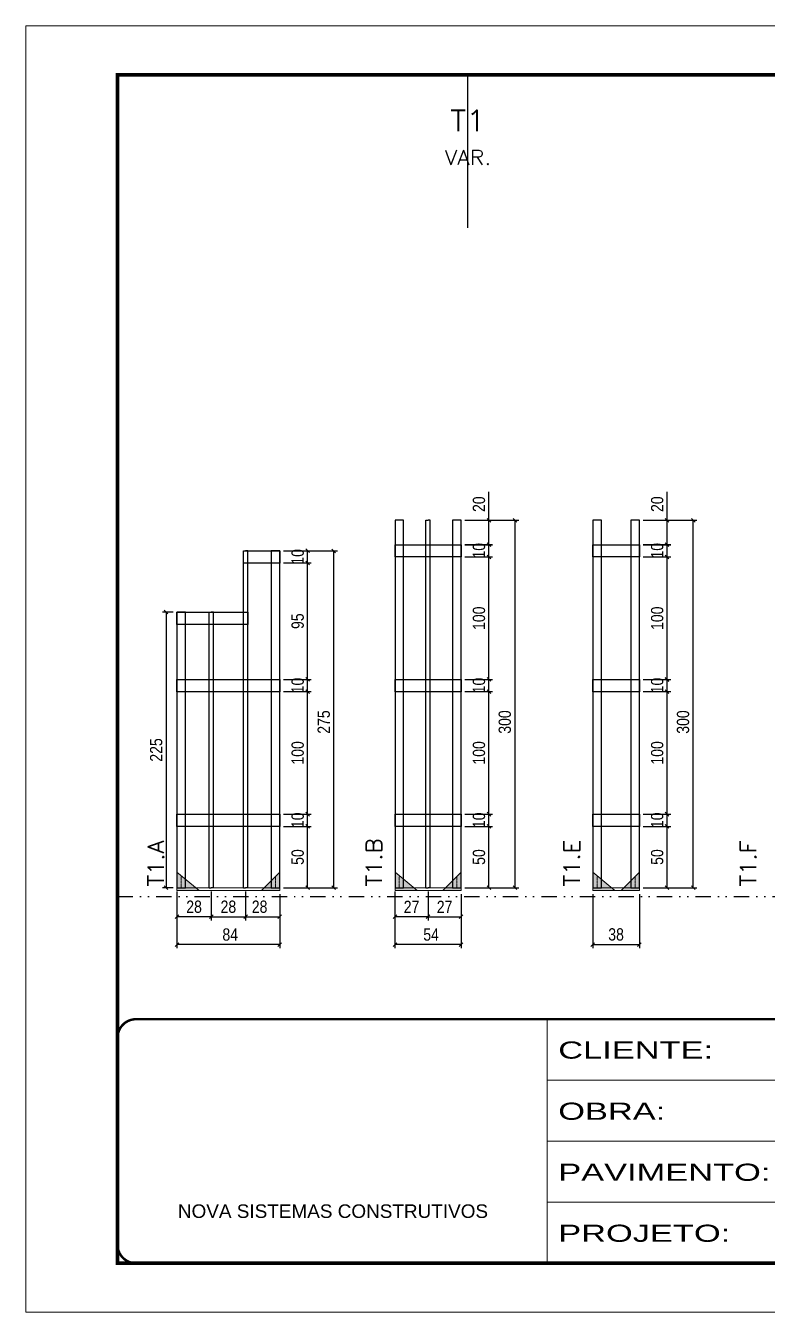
# Model space of a CAD drawing. Extents: x 14400 to 27878, y -21631 to 6985.
# Drawn here: x 14413 to 15019, y -957 to 93 of the extents above; entities that cross this region are included whole.
import ezdxf
from ezdxf.enums import TextEntityAlignment as Align

# ---------------------------------------------------------------- set-up
doc = ezdxf.new("R2010")
doc.units = 0
for name, pattern in [('CONTINUO', [0]), ('DASHED', [0.75, 0.5, -0.25]), ('DIVIDE2', [0.625, 0.25, -0.125, 0, -0.125, 0, -0.125]), ('HIDDEN', [0.375, 0.25, -0.125])]:
    doc.linetypes.add(name, pattern=pattern)
for name, color, linetype in [('COTA', 241, 'Continuous'), ('Nível', 160, 'Continuous'), ('SARR_2.2x10', 60, 'Continuous'), ('SARR_3.5x7', 81, 'Continuous'), ('SARR_7x7', 40, 'Continuous'), ('Texto de Titulo', 7, 'Continuous'), ('Texto Qtd Sarr', 242, 'Continuous')]:
    doc.layers.add(name, color=color, linetype=linetype)
for name, color, linetype, lineweight in [('Folhas', 255, 'Continuous', 9), ('Madeira', 126, 'Continuous', 18), ('Sarr 2.2x7', 40, 'Continuous', 9), ('SARRAFO DE PRESSAO', 251, 'DASHED', 9), ('Texto Seção', 7, 'Continuous', 15)]:
    doc.layers.add(name, color=color, linetype=linetype, lineweight=lineweight)
doc.styles.add('ARIAL', font='arial.ttf')
doc.styles.add('COTA TECNICA', font='techl___.ttf', dxfattribs={"height": 10})
doc.styles.add('REGUA-120', font='ROMANS.shx', dxfattribs={"height": 15})
doc.styles.add('ROMANS', font='romans.shx')
doc.styles.add('Tecnologia', font='')
doc.styles.get('Tecnologia').set_extended_font_data('Forgotten Futurist')
doc.dimstyles.new('PAINEL', dxfattribs={"dimtxt": 10, "dimasz": 3, "dimexe": 3, "dimexo": 3, "dimgap": 3, "dimtad": 1, "dimdec": 1, "dimzin": 12, "dimdsep": 46, "dimtxsty": 'COTA TECNICA', "dimblk1": 'OBLIQUE', "dimblk2": 'OBLIQUE', "dimsah": 1, "dimcen": 0.9, "dimclrd": 4, "dimclre": 4, "dimclrt": 240, "dimadec": 1, "dimazin": 3, "dimtfac": 1, "dimtdec": 1, "dimtmove": 0, "dimatfit": 3, "dimfxl": 1, "dimtolj": 1, "dimtzin": 12, "dimarcsym": 0})

# ---------------------------------------------------------------- blocks, each defined once
blk = doc.blocks.new('9999999999')
at = {"color": 30, "linetype": 'CONTINUO'}
for p, q in [((98564.6, 34230.2), (98564.6, 34429.4)), ((98564.6, 34379.6), (99584, 34379.6)), ((98564.6, 34329.8), (99488, 34329.8)), ((98564.6, 34280), (99488, 34280))]:
    blk.add_line(p, q, dxfattribs=at)
at = {"color": 30, "linetype": 'CONTINUO', "const_width": 2}
blk.add_lwpolyline([(99584, 34230.2), (99584, 34414.4, 0.414214), (99569, 34429.4), (98229, 34429.4, 0.414214), (98214, 34414.4), (98214, 34245.2, 0.414214), (98229, 34230.2), (99584, 34230.2)], format="xyb", dxfattribs=at)
at = {"layer": 'Folhas'}
blk.add_lwpolyline([(98139, 34190.2), (99624, 34190.2), (99624, 35240.2), (98139, 35240.2)], close=True, dxfattribs=at)
at = {"layer": 'Folhas', "color": 30, "const_width": 3}
blk.add_lwpolyline([(98214, 34230.2), (99584, 34230.2), (99584, 35200.2), (98214, 35200.2)], close=True, dxfattribs=at)
at = {"color": 7, "linetype": 'Continuous', "ltscale": 5, "style": 'ARIAL'}
blk.add_text('NOVA SISTEMAS CONSTRUTIVOS', height=11.059, dxfattribs=at).set_placement((98263.2, 34267.2))
at = {"layer": 'Folhas', "color": 7, "style": 'Tecnologia', "width": 1.5}
for s, p in [('CLIENTE:', (98573.7, 34397.2)), ('OBRA:', (98573.7, 34347.3)), ('PAVIMENTO:', (98573.7, 34297.5)), ('PROJETO:', (98573.7, 34247.7))]:
    blk.add_text(s, height=14, dxfattribs=at).set_placement(p)
blk = doc.blocks.new('_Oblique')
at = {"color": 0, "linetype": 'ByBlock', "lineweight": -2}
blk.add_line((-0.5, -0.5), (0.5, 0.5), dxfattribs=at)
blk = doc.blocks.new('*D6946')
at = {"layer": 'COTA', "color": 4, "lineweight": -2, "transparency": 16777216}
for p, q in [((14536.9, -628.4), (14536.9, -659.6)), ((14620.9, -628.4), (14620.9, -659.6)), ((14620.9, -656.6), (14536.9, -656.6))]:
    blk.add_line(p, q, dxfattribs=at)
at = {"layer": 'Defpoints', "color": 0, "transparency": 16777216}
for p in [(14536.9, -625.4), (14620.9, -625.4), (14536.9, -656.6)]:
    blk.add_point(p, dxfattribs=at)
at = {"layer": 'COTA', "color": 4, "lineweight": -2, "transparency": 16777216, "xscale": 3, "yscale": 3, "zscale": 3, "rotation": 180}
blk.add_blockref('_Oblique', (14536.9, -656.6), dxfattribs=at)
at = {"layer": 'COTA', "color": 4, "lineweight": -2, "transparency": 16777216, "xscale": 3, "yscale": 3, "zscale": 3}
blk.add_blockref('_Oblique', (14620.9, -656.6), dxfattribs=at)
at = {"layer": 'COTA', "color": 240, "transparency": 16777216, "insert": (14580.4, -648.5), "char_height": 10, "attachment_point": 5, "style": 'COTA TECNICA'}
blk.add_mtext('\\A1;84', dxfattribs=at)
blk = doc.blocks.new('*D6947')
at = {"layer": 'COTA', "color": 4, "lineweight": -2, "transparency": 16777216}
for p, q in [((14536.9, -613.2), (14536.9, -636.9)), ((14564.9, -613.2), (14564.9, -636.9)), ((14564.9, -633.9), (14536.9, -633.9))]:
    blk.add_line(p, q, dxfattribs=at)
at = {"layer": 'Defpoints', "color": 0, "transparency": 16777216}
for p in [(14536.9, -610.2), (14564.9, -610.2), (14536.9, -633.9)]:
    blk.add_point(p, dxfattribs=at)
at = {"layer": 'COTA', "color": 4, "lineweight": -2, "transparency": 16777216, "xscale": 3, "yscale": 3, "zscale": 3, "rotation": 180}
blk.add_blockref('_Oblique', (14536.9, -633.9), dxfattribs=at)
at = {"layer": 'COTA', "color": 4, "lineweight": -2, "transparency": 16777216, "xscale": 3, "yscale": 3, "zscale": 3}
blk.add_blockref('_Oblique', (14564.9, -633.9), dxfattribs=at)
at = {"layer": 'COTA', "color": 240, "transparency": 16777216, "insert": (14550.9, -625.8), "char_height": 10, "attachment_point": 5, "style": 'COTA TECNICA'}
blk.add_mtext('\\A1;28', dxfattribs=at)
blk = doc.blocks.new('*D6948')
at = {"layer": 'COTA', "color": 4, "lineweight": -2, "transparency": 16777216}
for p, q in [((14592.9, -613.2), (14592.9, -636.9)), ((14620.9, -615.4), (14620.9, -636.9)), ((14592.9, -633.9), (14620.9, -633.9))]:
    blk.add_line(p, q, dxfattribs=at)
at = {"layer": 'Defpoints', "color": 0, "transparency": 16777216}
for p in [(14592.9, -610.2), (14620.9, -612.4), (14620.9, -633.9)]:
    blk.add_point(p, dxfattribs=at)
at = {"layer": 'COTA', "color": 4, "lineweight": -2, "transparency": 16777216, "xscale": 3, "yscale": 3, "zscale": 3, "rotation": 180}
blk.add_blockref('_Oblique', (14592.9, -633.9), dxfattribs=at)
at = {"layer": 'COTA', "color": 4, "lineweight": -2, "transparency": 16777216, "xscale": 3, "yscale": 3, "zscale": 3}
blk.add_blockref('_Oblique', (14620.9, -633.9), dxfattribs=at)
at = {"layer": 'COTA', "color": 240, "transparency": 16777216, "insert": (14604.4, -625.8), "char_height": 10, "attachment_point": 5, "style": 'COTA TECNICA'}
blk.add_mtext('\\A1;28', dxfattribs=at)
blk = doc.blocks.new('*D6949')
at = {"layer": 'COTA', "color": 4, "lineweight": -2, "transparency": 16777216}
for p, q in [((14623.9, -560.2), (14646.6, -560.2)), ((14643.6, -610.2), (14643.6, -560.2)), ((14623.9, -610.2), (14646.6, -610.2))]:
    blk.add_line(p, q, dxfattribs=at)
at = {"layer": 'Defpoints', "color": 0, "transparency": 16777216}
for p in [(14620.9, -560.2), (14643.6, -560.2), (14620.9, -610.2)]:
    blk.add_point(p, dxfattribs=at)
at = {"layer": 'COTA', "color": 4, "lineweight": -2, "transparency": 16777216, "xscale": 3, "yscale": 3, "zscale": 3}
for p, rotation in [((14643.6, -560.2), 90), ((14643.6, -610.2), 270)]:
    blk.add_blockref('_Oblique', p, dxfattribs=dict(at, rotation=rotation))
at = {"layer": 'COTA', "color": 240, "transparency": 16777216, "insert": (14635.5, -585.2), "char_height": 10, "attachment_point": 5, "rotation": 90, "style": 'COTA TECNICA'}
blk.add_mtext('\\A1;50', dxfattribs=at)
blk = doc.blocks.new('*D6950')
at = {"layer": 'COTA', "color": 4, "lineweight": -2, "transparency": 16777216}
for p, q in [((14564.9, -613.2), (14564.9, -636.9)), ((14592.9, -613.2), (14592.9, -636.9)), ((14564.9, -633.9), (14592.9, -633.9))]:
    blk.add_line(p, q, dxfattribs=at)
at = {"layer": 'Defpoints', "color": 0, "transparency": 16777216}
for p in [(14564.9, -610.2), (14592.9, -610.2), (14592.9, -633.9)]:
    blk.add_point(p, dxfattribs=at)
at = {"layer": 'COTA', "color": 4, "lineweight": -2, "transparency": 16777216, "xscale": 3, "yscale": 3, "zscale": 3, "rotation": 180}
blk.add_blockref('_Oblique', (14564.9, -633.9), dxfattribs=at)
at = {"layer": 'COTA', "color": 4, "lineweight": -2, "transparency": 16777216, "xscale": 3, "yscale": 3, "zscale": 3}
blk.add_blockref('_Oblique', (14592.9, -633.9), dxfattribs=at)
at = {"layer": 'COTA', "color": 240, "transparency": 16777216, "insert": (14578.9, -625.8), "char_height": 10, "attachment_point": 5, "style": 'COTA TECNICA'}
blk.add_mtext('\\A1;28', dxfattribs=at)
blk = doc.blocks.new('*D6951')
at = {"layer": 'COTA', "color": 4, "lineweight": -2, "transparency": 16777216}
for p, q in [((14623.9, -550.2), (14646.6, -550.2)), ((14643.6, -560.2), (14643.6, -550.2)), ((14623.9, -560.2), (14646.6, -560.2))]:
    blk.add_line(p, q, dxfattribs=at)
at = {"layer": 'Defpoints', "color": 0, "transparency": 16777216}
for p in [(14620.9, -550.2), (14643.6, -550.2), (14620.9, -560.2)]:
    blk.add_point(p, dxfattribs=at)
at = {"layer": 'COTA', "color": 4, "lineweight": -2, "transparency": 16777216, "xscale": 3, "yscale": 3, "zscale": 3}
for p, rotation in [((14643.6, -550.2), 90), ((14643.6, -560.2), 270)]:
    blk.add_blockref('_Oblique', p, dxfattribs=dict(at, rotation=rotation))
at = {"layer": 'COTA', "color": 240, "transparency": 16777216, "insert": (14635.5, -555.2), "char_height": 10, "attachment_point": 5, "rotation": 90, "style": 'COTA TECNICA'}
blk.add_mtext('\\A1;10', dxfattribs=at)
blk = doc.blocks.new('*D6952')
at = {"layer": 'COTA', "color": 4, "lineweight": -2, "transparency": 16777216}
for p, q in [((14623.9, -450.2), (14646.6, -450.2)), ((14643.6, -550.2), (14643.6, -450.2)), ((14623.9, -550.2), (14646.6, -550.2))]:
    blk.add_line(p, q, dxfattribs=at)
at = {"layer": 'Defpoints', "color": 0, "transparency": 16777216}
for p in [(14620.9, -450.2), (14643.6, -450.2), (14620.9, -550.2)]:
    blk.add_point(p, dxfattribs=at)
at = {"layer": 'COTA', "color": 4, "lineweight": -2, "transparency": 16777216, "xscale": 3, "yscale": 3, "zscale": 3}
for p, rotation in [((14643.6, -450.2), 90), ((14643.6, -550.2), 270)]:
    blk.add_blockref('_Oblique', p, dxfattribs=dict(at, rotation=rotation))
at = {"layer": 'COTA', "color": 240, "transparency": 16777216, "insert": (14635.5, -500.2), "char_height": 10, "attachment_point": 5, "rotation": 90, "style": 'COTA TECNICA'}
blk.add_mtext('\\A1;100', dxfattribs=at)
blk = doc.blocks.new('*D6953')
at = {"layer": 'COTA', "color": 4, "lineweight": -2, "transparency": 16777216}
for p, q in [((14623.9, -440.2), (14646.6, -440.2)), ((14643.6, -450.2), (14643.6, -440.2)), ((14623.9, -450.2), (14646.6, -450.2))]:
    blk.add_line(p, q, dxfattribs=at)
at = {"layer": 'Defpoints', "color": 0, "transparency": 16777216}
for p in [(14620.9, -440.2), (14643.6, -440.2), (14620.9, -450.2)]:
    blk.add_point(p, dxfattribs=at)
at = {"layer": 'COTA', "color": 4, "lineweight": -2, "transparency": 16777216, "xscale": 3, "yscale": 3, "zscale": 3}
for p, rotation in [((14643.6, -440.2), 90), ((14643.6, -450.2), 270)]:
    blk.add_blockref('_Oblique', p, dxfattribs=dict(at, rotation=rotation))
at = {"layer": 'COTA', "color": 240, "transparency": 16777216, "insert": (14635.5, -445.2), "char_height": 10, "attachment_point": 5, "rotation": 90, "style": 'COTA TECNICA'}
blk.add_mtext('\\A1;10', dxfattribs=at)
blk = doc.blocks.new('*D6954')
at = {"layer": 'COTA', "color": 4, "lineweight": -2, "transparency": 16777216}
for p, q in [((14623.9, -345.2), (14646.6, -345.2)), ((14643.6, -440.2), (14643.6, -345.2)), ((14623.9, -440.2), (14646.6, -440.2))]:
    blk.add_line(p, q, dxfattribs=at)
at = {"layer": 'Defpoints', "color": 0, "transparency": 16777216}
for p in [(14620.9, -345.2), (14643.6, -345.2), (14620.9, -440.2)]:
    blk.add_point(p, dxfattribs=at)
at = {"layer": 'COTA', "color": 4, "lineweight": -2, "transparency": 16777216, "xscale": 3, "yscale": 3, "zscale": 3}
for p, rotation in [((14643.6, -345.2), 90), ((14643.6, -440.2), 270)]:
    blk.add_blockref('_Oblique', p, dxfattribs=dict(at, rotation=rotation))
at = {"layer": 'COTA', "color": 240, "transparency": 16777216, "insert": (14635.5, -392.7), "char_height": 10, "attachment_point": 5, "rotation": 90, "style": 'COTA TECNICA'}
blk.add_mtext('\\A1;95', dxfattribs=at)
blk = doc.blocks.new('*D6955')
at = {"layer": 'COTA', "color": 4, "lineweight": -2, "transparency": 16777216}
for p, q in [((14623.9, -335.2), (14646.6, -335.2)), ((14643.6, -345.2), (14643.6, -335.2)), ((14623.9, -345.2), (14646.6, -345.2))]:
    blk.add_line(p, q, dxfattribs=at)
at = {"layer": 'Defpoints', "color": 0, "transparency": 16777216}
for p in [(14620.9, -335.2), (14643.6, -335.2), (14620.9, -345.2)]:
    blk.add_point(p, dxfattribs=at)
at = {"layer": 'COTA', "color": 4, "lineweight": -2, "transparency": 16777216, "xscale": 3, "yscale": 3, "zscale": 3}
for p, rotation in [((14643.6, -335.2), 90), ((14643.6, -345.2), 270)]:
    blk.add_blockref('_Oblique', p, dxfattribs=dict(at, rotation=rotation))
at = {"layer": 'COTA', "color": 240, "transparency": 16777216, "insert": (14635.5, -340.2), "char_height": 10, "attachment_point": 5, "rotation": 90, "style": 'COTA TECNICA'}
blk.add_mtext('\\A1;10', dxfattribs=at)
blk = doc.blocks.new('*D6956')
at = {"layer": 'COTA', "color": 4, "lineweight": -2, "transparency": 16777216}
for p, q in [((14623.9, -335.3), (14667.9, -335.3)), ((14664.9, -610.3), (14664.9, -335.3)), ((14623.9, -610.3), (14667.9, -610.3))]:
    blk.add_line(p, q, dxfattribs=at)
at = {"layer": 'Defpoints', "color": 0, "transparency": 16777216}
for p in [(14620.9, -335.3), (14664.9, -335.3), (14620.9, -610.3)]:
    blk.add_point(p, dxfattribs=at)
at = {"layer": 'COTA', "color": 4, "lineweight": -2, "transparency": 16777216, "xscale": 3, "yscale": 3, "zscale": 3}
for p, rotation in [((14664.9, -335.3), 90), ((14664.9, -610.3), 270)]:
    blk.add_blockref('_Oblique', p, dxfattribs=dict(at, rotation=rotation))
at = {"layer": 'COTA', "color": 240, "transparency": 16777216, "insert": (14656.8, -475), "char_height": 10, "attachment_point": 5, "rotation": 90, "style": 'COTA TECNICA'}
blk.add_mtext('\\A1;275', dxfattribs=at)
blk = doc.blocks.new('titulo1')
at = {"layer": 'Defpoints', "color": 252, "linetype": 'HIDDEN', "ltscale": 2}
blk.add_line((0, 0), (0, 125), dxfattribs=at)
at = {"layer": 'Defpoints', "style": 'ROMANS', "oblique": 15}
blk.add_attdef('FOLHA', text='', height=10, dxfattribs=at).set_placement((0, 15.6), align=Align.MIDDLE_CENTER)
at = {"layer": 'Texto Qtd Sarr', "color": 3, "style": 'ROMANS', "oblique": 15}
for tag, height, p in [('TITULO', 17, (0, 71.4)), ('SEÇÃO', 12, (0, 41.5))]:
    blk.add_attdef(tag, text='', height=height, dxfattribs=at).set_placement(p, align=Align.MIDDLE_CENTER)
blk = doc.blocks.new('*D6957')
at = {"layer": 'COTA', "color": 4, "lineweight": -2, "transparency": 16777216}
for p, q in [((14714.9, -628.4), (14714.9, -659.6)), ((14768.9, -628.4), (14768.9, -659.6)), ((14768.9, -656.6), (14714.9, -656.6))]:
    blk.add_line(p, q, dxfattribs=at)
at = {"layer": 'Defpoints', "color": 0, "transparency": 16777216}
for p in [(14714.9, -625.4), (14768.9, -625.4), (14714.9, -656.6)]:
    blk.add_point(p, dxfattribs=at)
at = {"layer": 'COTA', "color": 4, "lineweight": -2, "transparency": 16777216, "xscale": 3, "yscale": 3, "zscale": 3, "rotation": 180}
blk.add_blockref('_Oblique', (14714.9, -656.6), dxfattribs=at)
at = {"layer": 'COTA', "color": 4, "lineweight": -2, "transparency": 16777216, "xscale": 3, "yscale": 3, "zscale": 3}
blk.add_blockref('_Oblique', (14768.9, -656.6), dxfattribs=at)
at = {"layer": 'COTA', "color": 240, "transparency": 16777216, "insert": (14744.4, -648.5), "char_height": 10, "attachment_point": 5, "style": 'COTA TECNICA'}
blk.add_mtext('\\A1;54', dxfattribs=at)
blk = doc.blocks.new('*D6958')
at = {"layer": 'COTA', "color": 4, "lineweight": -2, "transparency": 16777216}
for p, q in [((14714.9, -613.2), (14714.9, -636.9)), ((14741.9, -613.2), (14741.9, -636.9)), ((14741.9, -633.9), (14714.9, -633.9))]:
    blk.add_line(p, q, dxfattribs=at)
at = {"layer": 'Defpoints', "color": 0, "transparency": 16777216}
for p in [(14714.9, -610.2), (14741.9, -610.2), (14714.9, -633.9)]:
    blk.add_point(p, dxfattribs=at)
at = {"layer": 'COTA', "color": 4, "lineweight": -2, "transparency": 16777216, "xscale": 3, "yscale": 3, "zscale": 3, "rotation": 180}
blk.add_blockref('_Oblique', (14714.9, -633.9), dxfattribs=at)
at = {"layer": 'COTA', "color": 4, "lineweight": -2, "transparency": 16777216, "xscale": 3, "yscale": 3, "zscale": 3}
blk.add_blockref('_Oblique', (14741.9, -633.9), dxfattribs=at)
at = {"layer": 'COTA', "color": 240, "transparency": 16777216, "insert": (14728.4, -625.9), "char_height": 10, "attachment_point": 5, "style": 'COTA TECNICA'}
blk.add_mtext('\\A1;27', dxfattribs=at)
blk = doc.blocks.new('*D6960')
at = {"layer": 'COTA', "color": 4, "lineweight": -2, "transparency": 16777216}
for p, q in [((14771.9, -560.2), (14794.6, -560.2)), ((14791.6, -610.2), (14791.6, -560.2)), ((14771.9, -610.2), (14794.6, -610.2))]:
    blk.add_line(p, q, dxfattribs=at)
at = {"layer": 'Defpoints', "color": 0, "transparency": 16777216}
for p in [(14768.9, -560.2), (14791.6, -560.2), (14768.9, -610.2)]:
    blk.add_point(p, dxfattribs=at)
at = {"layer": 'COTA', "color": 4, "lineweight": -2, "transparency": 16777216, "xscale": 3, "yscale": 3, "zscale": 3}
for p, rotation in [((14791.6, -560.2), 90), ((14791.6, -610.2), 270)]:
    blk.add_blockref('_Oblique', p, dxfattribs=dict(at, rotation=rotation))
at = {"layer": 'COTA', "color": 240, "transparency": 16777216, "insert": (14783.5, -585.2), "char_height": 10, "attachment_point": 5, "rotation": 90, "style": 'COTA TECNICA'}
blk.add_mtext('\\A1;50', dxfattribs=at)
blk = doc.blocks.new('*D6962')
at = {"layer": 'COTA', "color": 4, "lineweight": -2, "transparency": 16777216}
for p, q in [((14771.9, -550.2), (14794.6, -550.2)), ((14791.6, -560.2), (14791.6, -550.2)), ((14771.9, -560.2), (14794.6, -560.2))]:
    blk.add_line(p, q, dxfattribs=at)
at = {"layer": 'Defpoints', "color": 0, "transparency": 16777216}
for p in [(14768.9, -550.2), (14791.6, -550.2), (14768.9, -560.2)]:
    blk.add_point(p, dxfattribs=at)
at = {"layer": 'COTA', "color": 4, "lineweight": -2, "transparency": 16777216, "xscale": 3, "yscale": 3, "zscale": 3}
for p, rotation in [((14791.6, -550.2), 90), ((14791.6, -560.2), 270)]:
    blk.add_blockref('_Oblique', p, dxfattribs=dict(at, rotation=rotation))
at = {"layer": 'COTA', "color": 240, "transparency": 16777216, "insert": (14783.5, -555.2), "char_height": 10, "attachment_point": 5, "rotation": 90, "style": 'COTA TECNICA'}
blk.add_mtext('\\A1;10', dxfattribs=at)
blk = doc.blocks.new('*D6963')
at = {"layer": 'COTA', "color": 4, "lineweight": -2, "transparency": 16777216}
for p, q in [((14771.9, -450.2), (14794.6, -450.2)), ((14791.6, -550.2), (14791.6, -450.2)), ((14771.9, -550.2), (14794.6, -550.2))]:
    blk.add_line(p, q, dxfattribs=at)
at = {"layer": 'Defpoints', "color": 0, "transparency": 16777216}
for p in [(14768.9, -450.2), (14791.6, -450.2), (14768.9, -550.2)]:
    blk.add_point(p, dxfattribs=at)
at = {"layer": 'COTA', "color": 4, "lineweight": -2, "transparency": 16777216, "xscale": 3, "yscale": 3, "zscale": 3}
for p, rotation in [((14791.6, -450.2), 90), ((14791.6, -550.2), 270)]:
    blk.add_blockref('_Oblique', p, dxfattribs=dict(at, rotation=rotation))
at = {"layer": 'COTA', "color": 240, "transparency": 16777216, "insert": (14783.5, -500.2), "char_height": 10, "attachment_point": 5, "rotation": 90, "style": 'COTA TECNICA'}
blk.add_mtext('\\A1;100', dxfattribs=at)
blk = doc.blocks.new('*D6964')
at = {"layer": 'COTA', "color": 4, "lineweight": -2, "transparency": 16777216}
for p, q in [((14771.9, -440.2), (14794.6, -440.2)), ((14791.6, -450.2), (14791.6, -440.2)), ((14771.9, -450.2), (14794.6, -450.2))]:
    blk.add_line(p, q, dxfattribs=at)
at = {"layer": 'Defpoints', "color": 0, "transparency": 16777216}
for p in [(14768.9, -440.2), (14791.6, -440.2), (14768.9, -450.2)]:
    blk.add_point(p, dxfattribs=at)
at = {"layer": 'COTA', "color": 4, "lineweight": -2, "transparency": 16777216, "xscale": 3, "yscale": 3, "zscale": 3}
for p, rotation in [((14791.6, -440.2), 90), ((14791.6, -450.2), 270)]:
    blk.add_blockref('_Oblique', p, dxfattribs=dict(at, rotation=rotation))
at = {"layer": 'COTA', "color": 240, "transparency": 16777216, "insert": (14783.5, -445.2), "char_height": 10, "attachment_point": 5, "rotation": 90, "style": 'COTA TECNICA'}
blk.add_mtext('\\A1;10', dxfattribs=at)
blk = doc.blocks.new('*D6965')
at = {"layer": 'COTA', "color": 4, "lineweight": -2, "transparency": 16777216}
for p, q in [((14771.9, -340.3), (14794.6, -340.3)), ((14791.6, -440.2), (14791.6, -340.3)), ((14771.9, -440.2), (14794.6, -440.2))]:
    blk.add_line(p, q, dxfattribs=at)
at = {"layer": 'Defpoints', "color": 0, "transparency": 16777216}
for p in [(14768.9, -340.3), (14791.6, -340.3), (14768.9, -440.2)]:
    blk.add_point(p, dxfattribs=at)
at = {"layer": 'COTA', "color": 4, "lineweight": -2, "transparency": 16777216, "xscale": 3, "yscale": 3, "zscale": 3}
for p, rotation in [((14791.6, -340.3), 90), ((14791.6, -440.2), 270)]:
    blk.add_blockref('_Oblique', p, dxfattribs=dict(at, rotation=rotation))
at = {"layer": 'COTA', "color": 240, "transparency": 16777216, "insert": (14783.5, -390.3), "char_height": 10, "attachment_point": 5, "rotation": 90, "style": 'COTA TECNICA'}
blk.add_mtext('\\A1;100', dxfattribs=at)
blk = doc.blocks.new('*D6966')
at = {"layer": 'COTA', "color": 4, "lineweight": -2, "transparency": 16777216}
for p, q in [((14771.9, -330.2), (14794.6, -330.2)), ((14791.6, -340.2), (14791.6, -330.2)), ((14771.9, -340.2), (14794.6, -340.2))]:
    blk.add_line(p, q, dxfattribs=at)
at = {"layer": 'Defpoints', "color": 0, "transparency": 16777216}
for p in [(14768.9, -330.2), (14791.6, -330.2), (14768.9, -340.2)]:
    blk.add_point(p, dxfattribs=at)
at = {"layer": 'COTA', "color": 4, "lineweight": -2, "transparency": 16777216, "xscale": 3, "yscale": 3, "zscale": 3}
for p, rotation in [((14791.6, -330.2), 90), ((14791.6, -340.2), 270)]:
    blk.add_blockref('_Oblique', p, dxfattribs=dict(at, rotation=rotation))
at = {"layer": 'COTA', "color": 240, "transparency": 16777216, "insert": (14783.5, -335.2), "char_height": 10, "attachment_point": 5, "rotation": 90, "style": 'COTA TECNICA'}
blk.add_mtext('\\A1;10', dxfattribs=at)
blk = doc.blocks.new('*D6967')
at = {"layer": 'COTA', "color": 4, "lineweight": -2, "transparency": 16777216}
for p, q in [((14771.9, -310.3), (14815.9, -310.3)), ((14812.9, -610.3), (14812.9, -310.3)), ((14771.9, -610.3), (14815.9, -610.3))]:
    blk.add_line(p, q, dxfattribs=at)
at = {"layer": 'Defpoints', "color": 0, "transparency": 16777216}
for p in [(14768.9, -310.3), (14812.9, -310.3), (14768.9, -610.3)]:
    blk.add_point(p, dxfattribs=at)
at = {"layer": 'COTA', "color": 4, "lineweight": -2, "transparency": 16777216, "xscale": 3, "yscale": 3, "zscale": 3}
for p, rotation in [((14812.9, -310.3), 90), ((14812.9, -610.3), 270)]:
    blk.add_blockref('_Oblique', p, dxfattribs=dict(at, rotation=rotation))
at = {"layer": 'COTA', "color": 240, "transparency": 16777216, "insert": (14804.6, -475), "char_height": 10, "attachment_point": 5, "rotation": 90, "style": 'COTA TECNICA'}
blk.add_mtext('\\A1;300', dxfattribs=at)
blk = doc.blocks.new('*D6968')
at = {"layer": 'COTA', "color": 4, "lineweight": -2, "transparency": 16777216}
for p, q in [((14741.9, -613.2), (14741.9, -636.9)), ((14768.9, -615.4), (14768.9, -636.9)), ((14741.9, -633.9), (14768.9, -633.9))]:
    blk.add_line(p, q, dxfattribs=at)
at = {"layer": 'Defpoints', "color": 0, "transparency": 16777216}
for p in [(14741.9, -610.2), (14768.9, -612.4), (14768.9, -633.9)]:
    blk.add_point(p, dxfattribs=at)
at = {"layer": 'COTA', "color": 4, "lineweight": -2, "transparency": 16777216, "xscale": 3, "yscale": 3, "zscale": 3, "rotation": 180}
blk.add_blockref('_Oblique', (14741.9, -633.9), dxfattribs=at)
at = {"layer": 'COTA', "color": 4, "lineweight": -2, "transparency": 16777216, "xscale": 3, "yscale": 3, "zscale": 3}
blk.add_blockref('_Oblique', (14768.9, -633.9), dxfattribs=at)
at = {"layer": 'COTA', "color": 240, "transparency": 16777216, "insert": (14755.4, -625.9), "char_height": 10, "attachment_point": 5, "style": 'COTA TECNICA'}
blk.add_mtext('\\A1;27', dxfattribs=at)
blk = doc.blocks.new('*D6969')
at = {"layer": 'COTA', "color": 4, "lineweight": -2, "transparency": 16777216}
for p, q in [((14533.9, -385.3), (14525.1, -385.3)), ((14528.1, -385.3), (14528.1, -610.2)), ((14533.9, -610.2), (14525.1, -610.2))]:
    blk.add_line(p, q, dxfattribs=at)
at = {"layer": 'Defpoints', "color": 0, "transparency": 16777216}
for p in [(14536.9, -385.3), (14528.1, -610.2), (14536.9, -610.2)]:
    blk.add_point(p, dxfattribs=at)
at = {"layer": 'COTA', "color": 4, "lineweight": -2, "transparency": 16777216, "xscale": 3, "yscale": 3, "zscale": 3}
for p, rotation in [((14528.1, -385.3), 90), ((14528.1, -610.2), 270)]:
    blk.add_blockref('_Oblique', p, dxfattribs=dict(at, rotation=rotation))
at = {"layer": 'COTA', "color": 240, "transparency": 16777216, "insert": (14520, -497.8), "char_height": 10, "attachment_point": 5, "rotation": 90, "style": 'COTA TECNICA'}
blk.add_mtext('\\A1;225', dxfattribs=at)
blk = doc.blocks.new('*D6974')
at = {"layer": 'COTA', "color": 4, "lineweight": -2, "transparency": 16777216}
for p, q in [((14917.4, -560.2), (14940.1, -560.2)), ((14937.1, -610.2), (14937.1, -560.2)), ((14917.4, -610.2), (14940.1, -610.2))]:
    blk.add_line(p, q, dxfattribs=at)
at = {"layer": 'Defpoints', "color": 0, "transparency": 16777216}
for p in [(14914.4, -560.2), (14937.1, -560.2), (14914.4, -610.2)]:
    blk.add_point(p, dxfattribs=at)
at = {"layer": 'COTA', "color": 4, "lineweight": -2, "transparency": 16777216, "xscale": 3, "yscale": 3, "zscale": 3}
for p, rotation in [((14937.1, -560.2), 90), ((14937.1, -610.2), 270)]:
    blk.add_blockref('_Oblique', p, dxfattribs=dict(at, rotation=rotation))
at = {"layer": 'COTA', "color": 240, "transparency": 16777216, "insert": (14929, -585.2), "char_height": 10, "attachment_point": 5, "rotation": 90, "style": 'COTA TECNICA'}
blk.add_mtext('\\A1;50', dxfattribs=at)
blk = doc.blocks.new('*D6975')
at = {"layer": 'COTA', "color": 4, "lineweight": -2, "transparency": 16777216}
for p, q in [((14917.4, -550.2), (14940.1, -550.2)), ((14937.1, -560.2), (14937.1, -550.2)), ((14917.4, -560.2), (14940.1, -560.2))]:
    blk.add_line(p, q, dxfattribs=at)
at = {"layer": 'Defpoints', "color": 0, "transparency": 16777216}
for p in [(14914.4, -550.2), (14937.1, -550.2), (14914.4, -560.2)]:
    blk.add_point(p, dxfattribs=at)
at = {"layer": 'COTA', "color": 4, "lineweight": -2, "transparency": 16777216, "xscale": 3, "yscale": 3, "zscale": 3}
for p, rotation in [((14937.1, -550.2), 90), ((14937.1, -560.2), 270)]:
    blk.add_blockref('_Oblique', p, dxfattribs=dict(at, rotation=rotation))
at = {"layer": 'COTA', "color": 240, "transparency": 16777216, "insert": (14929, -555.2), "char_height": 10, "attachment_point": 5, "rotation": 90, "style": 'COTA TECNICA'}
blk.add_mtext('\\A1;10', dxfattribs=at)
blk = doc.blocks.new('*D6976')
at = {"layer": 'COTA', "color": 4, "lineweight": -2, "transparency": 16777216}
for p, q in [((14917.4, -450.2), (14940.1, -450.2)), ((14937.1, -550.2), (14937.1, -450.2)), ((14917.4, -550.2), (14940.1, -550.2))]:
    blk.add_line(p, q, dxfattribs=at)
at = {"layer": 'Defpoints', "color": 0, "transparency": 16777216}
for p in [(14914.4, -450.2), (14937.1, -450.2), (14914.4, -550.2)]:
    blk.add_point(p, dxfattribs=at)
at = {"layer": 'COTA', "color": 4, "lineweight": -2, "transparency": 16777216, "xscale": 3, "yscale": 3, "zscale": 3}
for p, rotation in [((14937.1, -450.2), 90), ((14937.1, -550.2), 270)]:
    blk.add_blockref('_Oblique', p, dxfattribs=dict(at, rotation=rotation))
at = {"layer": 'COTA', "color": 240, "transparency": 16777216, "insert": (14929, -500.2), "char_height": 10, "attachment_point": 5, "rotation": 90, "style": 'COTA TECNICA'}
blk.add_mtext('\\A1;100', dxfattribs=at)
blk = doc.blocks.new('*D6977')
at = {"layer": 'COTA', "color": 4, "lineweight": -2, "transparency": 16777216}
for p, q in [((14917.4, -440.2), (14940.1, -440.2)), ((14937.1, -450.2), (14937.1, -440.2)), ((14917.4, -450.2), (14940.1, -450.2))]:
    blk.add_line(p, q, dxfattribs=at)
at = {"layer": 'Defpoints', "color": 0, "transparency": 16777216}
for p in [(14914.4, -440.2), (14937.1, -440.2), (14914.4, -450.2)]:
    blk.add_point(p, dxfattribs=at)
at = {"layer": 'COTA', "color": 4, "lineweight": -2, "transparency": 16777216, "xscale": 3, "yscale": 3, "zscale": 3}
for p, rotation in [((14937.1, -440.2), 90), ((14937.1, -450.2), 270)]:
    blk.add_blockref('_Oblique', p, dxfattribs=dict(at, rotation=rotation))
at = {"layer": 'COTA', "color": 240, "transparency": 16777216, "insert": (14929, -445.2), "char_height": 10, "attachment_point": 5, "rotation": 90, "style": 'COTA TECNICA'}
blk.add_mtext('\\A1;10', dxfattribs=at)
blk = doc.blocks.new('*D6979')
at = {"layer": 'COTA', "color": 4, "lineweight": -2, "transparency": 16777216}
for p, q in [((14917.4, -330.2), (14940.1, -330.2)), ((14937.1, -340.2), (14937.1, -330.2)), ((14917.4, -340.2), (14940.1, -340.2))]:
    blk.add_line(p, q, dxfattribs=at)
at = {"layer": 'Defpoints', "color": 0, "transparency": 16777216}
for p in [(14914.4, -330.2), (14937.1, -330.2), (14914.4, -340.2)]:
    blk.add_point(p, dxfattribs=at)
at = {"layer": 'COTA', "color": 4, "lineweight": -2, "transparency": 16777216, "xscale": 3, "yscale": 3, "zscale": 3}
for p, rotation in [((14937.1, -330.2), 90), ((14937.1, -340.2), 270)]:
    blk.add_blockref('_Oblique', p, dxfattribs=dict(at, rotation=rotation))
at = {"layer": 'COTA', "color": 240, "transparency": 16777216, "insert": (14929, -335.2), "char_height": 10, "attachment_point": 5, "rotation": 90, "style": 'COTA TECNICA'}
blk.add_mtext('\\A1;10', dxfattribs=at)
blk = doc.blocks.new('*D6980')
at = {"layer": 'COTA', "color": 4, "lineweight": -2, "transparency": 16777216}
for p, q in [((14917.4, -310.3), (14961.4, -310.3)), ((14958.4, -610.3), (14958.4, -310.3)), ((14917.4, -610.3), (14961.4, -610.3))]:
    blk.add_line(p, q, dxfattribs=at)
at = {"layer": 'Defpoints', "color": 0, "transparency": 16777216}
for p in [(14914.4, -310.3), (14958.4, -310.3), (14914.4, -610.3)]:
    blk.add_point(p, dxfattribs=at)
at = {"layer": 'COTA', "color": 4, "lineweight": -2, "transparency": 16777216, "xscale": 3, "yscale": 3, "zscale": 3}
for p, rotation in [((14958.4, -310.3), 90), ((14958.4, -610.3), 270)]:
    blk.add_blockref('_Oblique', p, dxfattribs=dict(at, rotation=rotation))
at = {"layer": 'COTA', "color": 240, "transparency": 16777216, "insert": (14950.1, -475), "char_height": 10, "attachment_point": 5, "rotation": 90, "style": 'COTA TECNICA'}
blk.add_mtext('\\A1;300', dxfattribs=at)
blk = doc.blocks.new('*D6981')
at = {"layer": 'COTA', "color": 4, "lineweight": -2, "transparency": 16777216}
for p, q in [((14876.4, -615.4), (14876.4, -659.6)), ((14914.4, -615.4), (14914.4, -659.6)), ((14876.4, -656.6), (14914.4, -656.6))]:
    blk.add_line(p, q, dxfattribs=at)
at = {"layer": 'Defpoints', "color": 0, "transparency": 16777216}
for p in [(14876.4, -612.4), (14914.4, -612.4), (14914.4, -656.6)]:
    blk.add_point(p, dxfattribs=at)
at = {"layer": 'COTA', "color": 4, "lineweight": -2, "transparency": 16777216, "xscale": 3, "yscale": 3, "zscale": 3, "rotation": 180}
blk.add_blockref('_Oblique', (14876.4, -656.6), dxfattribs=at)
at = {"layer": 'COTA', "color": 4, "lineweight": -2, "transparency": 16777216, "xscale": 3, "yscale": 3, "zscale": 3}
blk.add_blockref('_Oblique', (14914.4, -656.6), dxfattribs=at)
at = {"layer": 'COTA', "color": 240, "transparency": 16777216, "insert": (14895.4, -648.4), "char_height": 10, "attachment_point": 5, "style": 'COTA TECNICA'}
blk.add_mtext('\\A1;38', dxfattribs=at)
blk = doc.blocks.new('*D6982')
at = {"layer": 'COTA', "color": 4, "lineweight": -2, "transparency": 16777216}
for p, q in [((14791.6, -310.3), (14791.6, -287.1)), ((14771.9, -310.3), (14794.6, -310.3)), ((14791.6, -330.3), (14791.6, -310.3)), ((14771.9, -330.3), (14794.6, -330.3))]:
    blk.add_line(p, q, dxfattribs=at)
at = {"layer": 'Defpoints', "color": 0, "transparency": 16777216}
for p in [(14768.9, -310.3), (14791.6, -310.3), (14768.9, -330.3)]:
    blk.add_point(p, dxfattribs=at)
at = {"layer": 'COTA', "color": 4, "lineweight": -2, "transparency": 16777216, "xscale": 3, "yscale": 3, "zscale": 3}
for p, rotation in [((14791.6, -310.3), 90), ((14791.6, -330.3), 270)]:
    blk.add_blockref('_Oblique', p, dxfattribs=dict(at, rotation=rotation))
at = {"layer": 'COTA', "color": 240, "transparency": 16777216, "insert": (14783.5, -297.2), "char_height": 10, "attachment_point": 5, "rotation": 90, "style": 'COTA TECNICA'}
blk.add_mtext('\\A1;20', dxfattribs=at)
blk = doc.blocks.new('*D7469')
at = {"layer": 'COTA', "color": 4, "lineweight": -2, "transparency": 16777216}
for p, q in [((14917.4, -340.3), (14940.1, -340.3)), ((14937.1, -440.3), (14937.1, -340.3)), ((14917.4, -440.3), (14940.1, -440.3))]:
    blk.add_line(p, q, dxfattribs=at)
at = {"layer": 'Defpoints', "color": 0, "transparency": 16777216}
for p in [(14914.4, -340.3), (14937.1, -340.3), (14914.4, -440.3)]:
    blk.add_point(p, dxfattribs=at)
at = {"layer": 'COTA', "color": 4, "lineweight": -2, "transparency": 16777216, "xscale": 3, "yscale": 3, "zscale": 3}
for p, rotation in [((14937.1, -340.3), 90), ((14937.1, -440.3), 270)]:
    blk.add_blockref('_Oblique', p, dxfattribs=dict(at, rotation=rotation))
at = {"layer": 'COTA', "color": 240, "transparency": 16777216, "insert": (14929, -390.3), "char_height": 10, "attachment_point": 5, "rotation": 90, "style": 'COTA TECNICA'}
blk.add_mtext('\\A1;100', dxfattribs=at)
blk = doc.blocks.new('*D7470')
at = {"layer": 'COTA', "color": 4, "lineweight": -2, "transparency": 16777216}
for p, q in [((14937.1, -310.3), (14937.1, -287.1)), ((14917.4, -310.3), (14940.1, -310.3)), ((14937.1, -330.3), (14937.1, -310.3)), ((14917.4, -330.3), (14940.1, -330.3))]:
    blk.add_line(p, q, dxfattribs=at)
at = {"layer": 'Defpoints', "color": 0, "transparency": 16777216}
for p in [(14914.4, -310.3), (14937.1, -310.3), (14914.4, -330.3)]:
    blk.add_point(p, dxfattribs=at)
at = {"layer": 'COTA', "color": 4, "lineweight": -2, "transparency": 16777216, "xscale": 3, "yscale": 3, "zscale": 3}
for p, rotation in [((14937.1, -310.3), 90), ((14937.1, -330.3), 270)]:
    blk.add_blockref('_Oblique', p, dxfattribs=dict(at, rotation=rotation))
at = {"layer": 'COTA', "color": 240, "transparency": 16777216, "insert": (14929, -297.2), "char_height": 10, "attachment_point": 5, "rotation": 90, "style": 'COTA TECNICA'}
blk.add_mtext('\\A1;20', dxfattribs=at)

msp = doc.modelspace()

# ---------------------------------------------------------------- hatches: boundary and pattern name
at = {"layer": 'Madeira'}
h = msp.add_hatch(color=252, dxfattribs=at)
h.dxf.hatch_style = 2
h.paths.add_polyline_path([(14536.95, -597.44), (14536.95, -612.44), (14554.95, -612.44)])
h = msp.add_hatch(color=252, dxfattribs=at)
h.dxf.hatch_style = 2
h.paths.add_polyline_path([(14620.95, -597.44), (14620.95, -612.44), (14605.95, -612.44)])
h = msp.add_hatch(color=252, dxfattribs=at)
h.dxf.hatch_style = 2
h.paths.add_polyline_path([(14714.94, -597.44), (14714.94, -612.44), (14732.94, -612.44)])
h = msp.add_hatch(color=252, dxfattribs=at)
h.dxf.hatch_style = 2
h.paths.add_polyline_path([(14768.94, -597.44), (14768.94, -612.44), (14753.94, -612.44)])
h = msp.add_hatch(color=252, dxfattribs=at)
h.dxf.hatch_style = 2
h.paths.add_polyline_path([(14876.44, -597.44), (14876.44, -612.44), (14894.44, -612.44)])
h = msp.add_hatch(color=252, dxfattribs=at)
h.dxf.hatch_style = 2
h.paths.add_polyline_path([(14914.44, -597.44), (14914.44, -612.44), (14899.44, -612.44)])

# ---------------------------------------------------------------- linework, layer by layer
at = {"layer": 'Madeira', "color": 1, "linetype": 'HIDDEN'}
for p, q in [((14540.45, -600.94), (14540.45, -610.24)), ((14540.45, -600.94), (14540.45, -610.24)), ((14543.95, -604.44), (14543.95, -610.24)), ((14617.45, -600.94), (14617.45, -610.24)), ((14617.45, -600.94), (14617.45, -610.24)), ((14718.44, -600.94), (14718.44, -610.24)), ((14718.44, -600.94), (14718.44, -610.24)), ((14721.94, -604.44), (14721.94, -610.24)), ((14765.44, -600.94), (14765.44, -610.24)), ((14765.44, -600.94), (14765.44, -610.24)), ((14879.94, -600.94), (14879.94, -610.24)), ((14879.94, -600.94), (14879.94, -610.24)), ((14883.44, -604.44), (14883.44, -610.24)), ((14910.94, -600.94), (14910.94, -610.24)), ((14910.94, -600.94), (14910.94, -610.24)), ((14546.78, -610.24), (14536.95, -610.24)), ((14546.78, -610.24), (14536.95, -610.24)), ((14552.75, -610.24), (14536.95, -610.24)), ((14608.15, -610.24), (14620.95, -610.24)), ((14611.11, -610.24), (14620.95, -610.24)), ((14611.11, -610.24), (14620.95, -610.24)), ((14724.77, -610.24), (14714.94, -610.24)), ((14724.77, -610.24), (14714.94, -610.24)), ((14730.74, -610.24), (14714.94, -610.24)), ((14756.14, -610.24), (14768.94, -610.24)), ((14759.11, -610.24), (14768.94, -610.24)), ((14759.11, -610.24), (14768.94, -610.24)), ((14886.27, -610.24), (14876.44, -610.24)), ((14886.27, -610.24), (14876.44, -610.24)), ((14892.24, -610.24), (14876.44, -610.24)), ((14901.64, -610.24), (14914.44, -610.24)), ((14904.6, -610.24), (14914.44, -610.24)), ((14904.6, -610.24), (14914.44, -610.24))]:
    msp.add_line(p, q, dxfattribs=at)
at = {"layer": 'Madeira'}
for p, q in [((14536.95, -610.24), (14536.95, -612.44)), ((14536.95, -610.24), (14536.95, -612.44)), ((14536.95, -610.24), (14536.95, -612.44)), ((14714.94, -610.24), (14714.94, -612.44)), ((14714.94, -610.24), (14714.94, -612.44)), ((14714.94, -610.24), (14714.94, -612.44)), ((14876.44, -610.24), (14876.44, -612.44)), ((14876.44, -610.24), (14876.44, -612.44)), ((14876.44, -610.24), (14876.44, -612.44))]:
    msp.add_line(p, q, dxfattribs=at)
at = {"layer": 'Madeira', "color": 0}
for points in [[(14536.95, -597.44), (14536.95, -612.44), (14554.95, -612.44), (14536.95, -597.44)], [(14620.95, -597.44), (14620.95, -612.44), (14605.95, -612.44), (14620.95, -597.44)], [(14714.94, -597.44), (14714.94, -612.44), (14732.94, -612.44), (14714.94, -597.44)], [(14768.94, -597.44), (14768.94, -612.44), (14753.94, -612.44), (14768.94, -597.44)], [(14876.44, -597.44), (14876.44, -612.44), (14894.44, -612.44), (14876.44, -597.44)], [(14914.44, -597.44), (14914.44, -612.44), (14899.44, -612.44), (14914.44, -597.44)]]:
    msp.add_lwpolyline(points, dxfattribs=at)
at = {"layer": 'Nível', "color": 4, "linetype": 'DIVIDE2', "ltscale": 50}
msp.add_line((14488.47, -617.44), (15858.47, -617.44), dxfattribs=at)
at = {"layer": 'Sarr 2.2x7'}
for points in [[(14620.95, -610.24), (14536.95, -610.24), (14536.95, -612.44), (14620.95, -612.44)], [(14768.94, -610.24), (14714.94, -610.24), (14714.94, -612.44), (14768.94, -612.44)], [(14914.44, -610.24), (14876.44, -610.24), (14876.44, -612.44), (14914.44, -612.44)]]:
    msp.add_lwpolyline(points, close=True, dxfattribs=at)
at = {"layer": 'SARR_2.2x10'}
for points in [[(14591.2, -335.28), (14620.95, -335.28), (14620.95, -345.28), (14591.2, -345.28)], [(14714.94, -330.28), (14768.94, -330.28), (14768.94, -340.28), (14714.94, -340.28)], [(14876.44, -330.28), (14914.44, -330.27), (14914.44, -340.27), (14876.44, -340.28)], [(14536.95, -385.28), (14594.7, -385.28), (14594.7, -395.28), (14536.95, -395.28)], [(14536.95, -440.28), (14620.95, -440.28), (14620.95, -450.28), (14536.95, -450.28)], [(14714.94, -440.28), (14768.94, -440.28), (14768.94, -450.28), (14714.94, -450.28)], [(14876.44, -440.28), (14914.44, -440.27), (14914.44, -450.27), (14876.44, -450.28)], [(14536.95, -550.28), (14620.95, -550.28), (14620.95, -560.28), (14536.95, -560.28)], [(14714.94, -550.28), (14768.94, -550.28), (14768.94, -560.28), (14714.94, -560.28)], [(14876.44, -550.28), (14914.44, -550.27), (14914.44, -560.27), (14876.44, -560.28)]]:
    msp.add_lwpolyline(points, close=True, dxfattribs=at)
at = {"layer": 'SARR_3.5x7'}
for p, q in [((14740.19, -610.24), (14740.19, -310.28)), ((14740.19, -310.28), (14741.94, -310.28)), ((14743.69, -310.28), (14741.94, -310.28)), ((14743.69, -610.24), (14743.69, -310.28)), ((14591.2, -610.24), (14591.2, -335.28)), ((14591.2, -335.28), (14592.95, -335.28)), ((14594.7, -335.28), (14592.95, -335.28)), ((14594.7, -610.24), (14594.7, -335.28)), ((14563.2, -610.24), (14563.2, -385.28)), ((14563.2, -385.28), (14564.95, -385.28)), ((14566.7, -385.28), (14564.95, -385.28)), ((14566.7, -610.24), (14566.7, -385.28)), ((14563.2, -610.24), (14564.95, -610.24)), ((14566.7, -610.24), (14564.95, -610.24)), ((14591.2, -610.24), (14592.95, -610.24)), ((14594.7, -610.24), (14592.95, -610.24)), ((14740.19, -610.24), (14741.94, -610.24)), ((14743.69, -610.24), (14741.94, -610.24))]:
    msp.add_line(p, q, dxfattribs=at)
at = {"layer": 'SARR_7x7'}
for points in [[(14714.94, -610.24), (14721.94, -610.24), (14721.94, -310.28), (14714.94, -310.28)], [(14761.94, -610.24), (14768.94, -610.24), (14768.94, -310.28), (14761.94, -310.28)], [(14876.44, -610.24), (14883.44, -610.24), (14883.44, -310.28), (14876.44, -310.28)], [(14907.44, -610.24), (14914.44, -610.24), (14914.44, -310.27), (14907.44, -310.27)], [(14613.95, -610.24), (14620.95, -610.24), (14620.95, -335.28), (14613.95, -335.28)], [(14536.95, -610.24), (14543.95, -610.24), (14543.95, -385.28), (14536.95, -385.28)]]:
    msp.add_lwpolyline(points, close=True, dxfattribs=at)

# ---------------------------------------------------------------- block references
at = {"layer": 'SARRAFO DE PRESSAO', "color": 6, "linetype": 'ByBlock'}
msp.add_blockref('9999999999', (-83725.51, -35146.93), dxfattribs=at)
at = {"layer": 'Texto Seção'}
ref = msp.add_blockref('titulo1', (14774.48, -71.72), dxfattribs=at)
ref.add_attrib('TITULO', 'T1', dxfattribs={"layer": 'Texto de Titulo', "color": 7, "height": 17, "style": 'ROMANS', "width": 1.1}).set_placement((14774.48, 15.78), align=Align.MIDDLE_CENTER)
ref.add_attrib('SEÇÃO', 'VAR.', dxfattribs={"layer": 'Texto de Titulo', "color": 7, "height": 12, "style": 'ROMANS', "width": 1.1}).set_placement((14774.48, -14.22), align=Align.MIDDLE_CENTER)

# ---------------------------------------------------------------- texts
at = {"layer": 'Texto Seção', "style": 'REGUA-120', "width": 1.05}
for s, p in [('T1.A', (14526.27, -609.14)), ('T1.B', (14704.26, -609.14)), ('T1.E', (14865.75, -609.14)), ('T1.F', (15009.72, -609.14))]:
    msp.add_text(s, height=13, rotation=90, dxfattribs=at).set_placement(p)

# ---------------------------------------------------------------- dimensions: what is measured, and where the dimension line sits
at = {"layer": 'COTA'}
for base, p1, p2, picture, middle in [((14791.64, -310.28), (14768.94, -330.28), (14768.94, -310.28), '*D6982', (14783.54, -297.17)), ((14937.13, -310.27), (14914.44, -330.27), (14914.44, -310.27), '*D7470', (14929.03, -297.17)), ((14937.13, -340.27), (14914.44, -440.27), (14914.44, -340.27), '*D7469', (14929.03, -390.27)), ((14528.15, -610.24), (14536.95, -385.28), (14536.95, -610.24), '*D6969', (14520.04, -497.76))]:
    dim = msp.add_linear_dim(base=base, p1=p1, p2=p2, angle=90, dimstyle='PAINEL', dxfattribs=at)
    dim.commit()
    dim.dimension.update_dxf_attribs({"geometry": picture, "text_midpoint": middle})
for base, p1, p2, angle, picture, middle in [((14812.86, -310.28), (14768.94, -610.28), (14768.94, -310.28), 90, '*D6967', (14812.86, -474.98)), ((14958.35, -310.27), (14914.44, -610.28), (14914.44, -310.27), 90, '*D6980', (14958.35, -474.97)), ((14643.65, -335.24), (14620.95, -345.24), (14620.95, -335.24), 90, '*D6955', (14643.65, -340.24)), ((14664.86, -335.28), (14620.95, -610.28), (14620.95, -335.28), 90, '*D6956', (14664.86, -474.98)), ((14791.64, -330.24), (14768.94, -340.24), (14768.94, -330.24), 90, '*D6966', (14791.64, -335.24)), ((14937.13, -330.24), (14914.44, -340.24), (14914.44, -330.24), 90, '*D6979', (14937.13, -335.24)), ((14643.65, -440.24), (14620.95, -450.24), (14620.95, -440.24), 90, '*D6953', (14643.65, -445.24)), ((14791.64, -440.24), (14768.94, -450.24), (14768.94, -440.24), 90, '*D6964', (14791.64, -445.24)), ((14937.13, -440.24), (14914.44, -450.24), (14914.44, -440.24), 90, '*D6977', (14937.13, -445.24)), ((14643.65, -550.24), (14620.95, -560.24), (14620.95, -550.24), 90, '*D6951', (14643.65, -555.24)), ((14791.64, -550.24), (14768.94, -560.24), (14768.94, -550.24), 90, '*D6962', (14791.64, -555.24)), ((14937.13, -550.24), (14914.44, -560.24), (14914.44, -550.24), 90, '*D6975', (14937.13, -555.24)), ((14536.95, -656.62), (14620.95, -625.44), (14536.95, -625.44), 180, '*D6946', (14580.45, -656.62)), ((14714.94, -656.62), (14768.94, -625.44), (14714.94, -625.44), 180, '*D6957', (14744.44, -656.62))]:
    dim = msp.add_linear_dim(base=base, p1=p1, p2=p2, angle=angle, dimstyle='PAINEL', override={"dimtmove": 1}, dxfattribs=at)
    dim.commit()
    dim.dimension.update_dxf_attribs({"geometry": picture, "text_midpoint": middle, "dimtype": 160})
for base, p1, p2, angle, picture, middle in [((14643.65, -345.24), (14620.95, -440.24), (14620.95, -345.24), 90, '*D6954', (14635.51, -392.74)), ((14791.64, -340.28), (14768.94, -440.24), (14768.94, -340.28), 90, '*D6965', (14783.54, -390.26)), ((14643.65, -450.24), (14620.95, -550.24), (14620.95, -450.24), 90, '*D6952', (14635.54, -500.24)), ((14791.64, -450.24), (14768.94, -550.24), (14768.94, -450.24), 90, '*D6963', (14783.54, -500.24)), ((14937.13, -450.24), (14914.44, -550.24), (14914.44, -450.24), 90, '*D6976', (14929.03, -500.24)), ((14643.65, -560.24), (14620.95, -610.24), (14620.95, -560.24), 90, '*D6949', (14635.54, -585.24)), ((14791.64, -560.24), (14768.94, -610.24), (14768.94, -560.24), 90, '*D6960', (14783.53, -585.24)), ((14937.13, -560.24), (14914.44, -610.24), (14914.44, -560.24), 90, '*D6974', (14929.02, -585.24)), ((14536.95, -633.94), (14564.95, -610.24), (14536.95, -610.24), 180, '*D6947', (14550.95, -625.85)), ((14714.94, -633.94), (14741.94, -610.24), (14714.94, -610.24), 180, '*D6958', (14728.44, -625.87))]:
    dim = msp.add_linear_dim(base=base, p1=p1, p2=p2, angle=angle, dimstyle='PAINEL', override={"dimtmove": 1}, dxfattribs=at)
    dim.commit()
    dim.dimension.update_dxf_attribs({"geometry": picture, "text_midpoint": middle})
dim = msp.add_linear_dim(base=(14592.95, -633.94), p1=(14564.95, -610.24), p2=(14592.95, -610.24), dimstyle='PAINEL', override={"dimtmove": 1}, dxfattribs=at)
dim.commit()
dim.dimension.update_dxf_attribs({"geometry": '*D6950', "text_midpoint": (14578.95, -625.85)})
dim = msp.add_linear_dim(base=(14620.95, -633.94), p1=(14592.95, -610.24), p2=(14620.95, -612.44), dimstyle='PAINEL', override={"dimtmove": 1}, dxfattribs=at)
dim.commit()
dim.dimension.update_dxf_attribs({"geometry": '*D6948', "text_midpoint": (14604.45, -633.94), "dimtype": 160})
for base, p1, p2, picture, middle in [((14768.94, -633.94), (14741.94, -610.24), (14768.94, -612.44), '*D6968', (14755.44, -625.87)), ((14914.44, -656.62), (14876.44, -612.44), (14914.44, -612.44), '*D6981', (14895.44, -648.38))]:
    dim = msp.add_linear_dim(base=base, p1=p1, p2=p2, dimstyle='PAINEL', dxfattribs=at)
    dim.commit()
    dim.dimension.update_dxf_attribs({"geometry": picture, "text_midpoint": middle})

doc.saveas('drawing.dxf')
